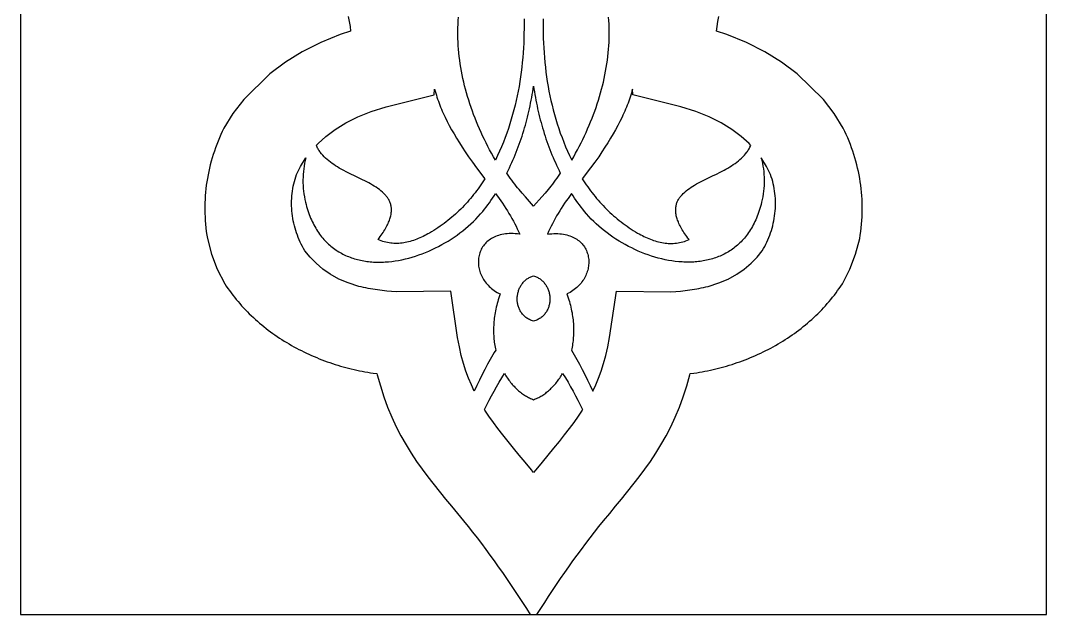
# Model space of a CAD drawing. Extents: x -93 to -15, y -116 to 130.
# Drawn here: x -93.4 to -14.7, y -115.7 to -70.2 of the extents above; entities that cross this region are included whole.
import ezdxf

# ---------------------------------------------------------------- set-up
doc = ezdxf.new("R2010")
doc.units = 0
doc.header["$MEASUREMENT"] = 0
doc.layers.add('LAYER_1', color=18, linetype='CONTINUOUS')

msp = doc.modelspace()

# ---------------------------------------------------------------- linework, layer by layer
at = {"layer": 'LAYER_1'}
for points in [[(-93.406, -115.733), (-14.697, -115.733), (-14.697, 130.253), (-93.406, 130.253)], [(-62.032, -86.466), (-62.153, -86.534), (-62.274, -86.601), (-62.396, -86.664), (-62.518, -86.725), (-62.64, -86.784), (-62.764, -86.839), (-62.887, -86.892), (-63.011, -86.941), (-63.135, -86.988), (-63.26, -87.031), (-63.385, -87.071), (-63.509, -87.107), (-63.635, -87.14), (-63.76, -87.17), (-63.885, -87.195), (-64.01, -87.217), (-64.136, -87.235), (-64.261, -87.249), (-64.386, -87.259), (-64.511, -87.264), (-64.635, -87.265), (-64.76, -87.262), (-64.884, -87.254), (-65.008, -87.242), (-65.131, -87.224), (-65.254, -87.202), (-65.377, -87.175), (-65.499, -87.143), (-65.62, -87.106), (-65.741, -87.064), (-65.861, -87.016), (-65.981, -86.963), (-65.894, -86.85), (-65.811, -86.739), (-65.733, -86.63), (-65.658, -86.523), (-65.588, -86.418), (-65.521, -86.315), (-65.459, -86.214), (-65.4, -86.114), (-65.345, -86.017), (-65.294, -85.921), (-65.247, -85.827), (-65.204, -85.735), (-65.164, -85.644), (-65.128, -85.555), (-65.095, -85.468), (-65.066, -85.382), (-65.04, -85.298), (-65.017, -85.215), (-64.998, -85.134), (-64.982, -85.054), (-64.969, -84.976), (-64.96, -84.9), (-64.953, -84.824), (-64.95, -84.751), (-64.949, -84.678), (-64.952, -84.607), (-64.957, -84.537), (-64.965, -84.469), (-64.976, -84.401), (-64.99, -84.335), (-65.006, -84.27), (-65.025, -84.207), (-65.047, -84.144), (-65.071, -84.083), (-65.098, -84.022), (-65.127, -83.963), (-65.158, -83.905), (-65.192, -83.848), (-65.227, -83.791), (-65.265, -83.736), (-65.306, -83.682), (-65.348, -83.628), (-65.392, -83.575), (-65.438, -83.524), (-65.537, -83.422), (-65.642, -83.324), (-65.755, -83.229), (-65.873, -83.136), (-65.998, -83.046), (-66.129, -82.957), (-66.264, -82.871), (-66.404, -82.786), (-66.549, -82.703), (-66.697, -82.621), (-66.948, -82.49), (-67.213, -82.358), (-67.779, -82.086), (-68.071, -81.944), (-68.366, -81.796), (-68.66, -81.641), (-68.806, -81.561), (-68.95, -81.478), (-69.092, -81.393), (-69.232, -81.306), (-69.369, -81.216), (-69.503, -81.123), (-69.633, -81.028), (-69.759, -80.929), (-69.881, -80.827), (-69.998, -80.722), (-70.11, -80.613), (-70.217, -80.5), (-70.317, -80.384), (-70.41, -80.264), (-70.455, -80.203), (-70.497, -80.14), (-70.538, -80.076), (-70.577, -80.011), (-70.614, -79.946), (-70.649, -79.879), (-70.681, -79.81), (-70.712, -79.741), (-70.584, -79.604), (-69.975, -79.067), (-69.258, -78.531), (-68.444, -78.023), (-67.518, -77.562), (-66.499, -77.138), (-65.348, -76.771), (-61.673, -75.857), (-61.637, -75.426), (-61.595, -75.582), (-61.551, -75.737), (-61.505, -75.892), (-61.456, -76.046), (-61.405, -76.2), (-61.351, -76.353), (-61.295, -76.507), (-61.236, -76.66), (-61.175, -76.814), (-61.112, -76.967), (-61.046, -77.121), (-60.977, -77.276), (-60.906, -77.431), (-60.832, -77.586), (-60.677, -77.899), (-60.511, -78.216), (-60.334, -78.538), (-60.147, -78.864), (-59.949, -79.197), (-59.739, -79.537), (-59.519, -79.885), (-59.286, -80.242), (-59.043, -80.608), (-58.893, -80.82), (-58.74, -81.031), (-58.428, -81.456), (-57.786, -82.312), (-57.887, -82.468), (-57.99, -82.623), (-58.094, -82.777), (-58.201, -82.929), (-58.309, -83.079), (-58.42, -83.228), (-58.532, -83.376), (-58.647, -83.522), (-58.763, -83.666), (-58.882, -83.808), (-59.003, -83.949), (-59.125, -84.088), (-59.25, -84.226), (-59.377, -84.361), (-59.506, -84.495), (-59.637, -84.627), (-59.77, -84.757), (-59.905, -84.886), (-60.043, -85.012), (-60.183, -85.136), (-60.324, -85.259), (-60.468, -85.379), (-60.615, -85.497), (-60.763, -85.614), (-60.914, -85.728), (-61.067, -85.84), (-61.222, -85.95), (-61.379, -86.057), (-61.539, -86.163), (-61.701, -86.266), (-61.866, -86.367)], [(-56.099, -81.873), (-56.001, -81.672), (-55.905, -81.47), (-55.812, -81.268), (-55.721, -81.066), (-55.632, -80.864), (-55.545, -80.662), (-55.461, -80.458), (-55.379, -80.255), (-55.299, -80.051), (-55.221, -79.847), (-55.146, -79.642), (-55.073, -79.437), (-55.001, -79.231), (-54.933, -79.025), (-54.866, -78.818), (-54.801, -78.611), (-54.739, -78.403), (-54.678, -78.194), (-54.62, -77.984), (-54.564, -77.774), (-54.51, -77.564), (-54.458, -77.352), (-54.408, -77.14), (-54.36, -76.927), (-54.314, -76.713), (-54.27, -76.498), (-54.228, -76.282), (-54.188, -76.066), (-54.15, -75.848), (-54.113, -75.63), (-54.079, -75.41), (-54.047, -75.19), (-54.015, -75.41), (-53.981, -75.63), (-53.944, -75.848), (-53.906, -76.066), (-53.866, -76.282), (-53.824, -76.498), (-53.78, -76.713), (-53.734, -76.927), (-53.686, -77.14), (-53.636, -77.352), (-53.584, -77.564), (-53.53, -77.774), (-53.474, -77.984), (-53.416, -78.194), (-53.355, -78.403), (-53.293, -78.611), (-53.228, -78.818), (-53.162, -79.025), (-53.093, -79.231), (-53.022, -79.437), (-52.948, -79.642), (-52.873, -79.847), (-52.795, -80.051), (-52.715, -80.255), (-52.633, -80.458), (-52.549, -80.662), (-52.462, -80.864), (-52.373, -81.066), (-52.282, -81.268), (-52.189, -81.47), (-52.093, -81.672), (-51.995, -81.873), (-51.994, -81.875), (-52.258, -82.251), (-52.378, -82.418), (-52.494, -82.574), (-52.605, -82.721), (-52.715, -82.861), (-52.824, -82.998), (-52.934, -83.132), (-53.164, -83.405), (-53.417, -83.697), (-54.047, -84.413), (-54.677, -83.697), (-54.93, -83.405), (-55.16, -83.132), (-55.27, -82.998), (-55.379, -82.861), (-55.489, -82.721), (-55.6, -82.574), (-55.716, -82.418), (-55.836, -82.251), (-56.1, -81.875)], [(-46.062, -86.466), (-45.941, -86.534), (-45.82, -86.601), (-45.698, -86.664), (-45.576, -86.725), (-45.454, -86.784), (-45.33, -86.839), (-45.207, -86.892), (-45.083, -86.941), (-44.959, -86.988), (-44.834, -87.031), (-44.71, -87.071), (-44.585, -87.107), (-44.459, -87.14), (-44.334, -87.17), (-44.209, -87.195), (-44.084, -87.217), (-43.959, -87.235), (-43.833, -87.249), (-43.708, -87.259), (-43.583, -87.264), (-43.459, -87.265), (-43.334, -87.262), (-43.21, -87.254), (-43.086, -87.242), (-42.963, -87.224), (-42.84, -87.202), (-42.717, -87.175), (-42.595, -87.143), (-42.474, -87.106), (-42.353, -87.064), (-42.233, -87.016), (-42.113, -86.963), (-42.2, -86.85), (-42.283, -86.739), (-42.361, -86.63), (-42.436, -86.523), (-42.506, -86.418), (-42.573, -86.315), (-42.635, -86.214), (-42.694, -86.114), (-42.749, -86.017), (-42.8, -85.921), (-42.847, -85.827), (-42.89, -85.735), (-42.93, -85.644), (-42.966, -85.555), (-42.999, -85.468), (-43.028, -85.382), (-43.054, -85.298), (-43.077, -85.215), (-43.096, -85.134), (-43.112, -85.054), (-43.125, -84.976), (-43.134, -84.9), (-43.141, -84.824), (-43.144, -84.751), (-43.145, -84.678), (-43.142, -84.607), (-43.137, -84.537), (-43.129, -84.469), (-43.118, -84.401), (-43.104, -84.335), (-43.088, -84.27), (-43.069, -84.207), (-43.047, -84.144), (-43.023, -84.083), (-42.996, -84.022), (-42.967, -83.963), (-42.936, -83.905), (-42.902, -83.848), (-42.867, -83.791), (-42.829, -83.736), (-42.788, -83.682), (-42.746, -83.628), (-42.702, -83.575), (-42.656, -83.524), (-42.557, -83.422), (-42.452, -83.324), (-42.339, -83.229), (-42.221, -83.136), (-42.096, -83.046), (-41.965, -82.957), (-41.83, -82.871), (-41.69, -82.786), (-41.545, -82.703), (-41.397, -82.621), (-41.146, -82.49), (-40.881, -82.358), (-40.315, -82.086), (-40.023, -81.944), (-39.728, -81.796), (-39.434, -81.641), (-39.288, -81.561), (-39.144, -81.478), (-39.002, -81.393), (-38.862, -81.306), (-38.725, -81.216), (-38.591, -81.123), (-38.461, -81.028), (-38.335, -80.929), (-38.213, -80.827), (-38.096, -80.722), (-37.984, -80.613), (-37.877, -80.5), (-37.777, -80.384), (-37.684, -80.264), (-37.639, -80.203), (-37.597, -80.14), (-37.556, -80.076), (-37.517, -80.011), (-37.48, -79.946), (-37.445, -79.879), (-37.413, -79.81), (-37.382, -79.741), (-37.51, -79.604), (-38.119, -79.067), (-38.836, -78.531), (-39.65, -78.023), (-40.576, -77.562), (-41.594, -77.138), (-42.746, -76.771), (-46.421, -75.857), (-46.457, -75.426), (-46.498, -75.582), (-46.543, -75.737), (-46.589, -75.892), (-46.638, -76.046), (-46.689, -76.2), (-46.743, -76.353), (-46.799, -76.507), (-46.858, -76.66), (-46.919, -76.814), (-46.982, -76.967), (-47.048, -77.121), (-47.117, -77.276), (-47.188, -77.431), (-47.262, -77.586), (-47.417, -77.899), (-47.583, -78.216), (-47.76, -78.538), (-47.947, -78.864), (-48.145, -79.197), (-48.355, -79.537), (-48.575, -79.885), (-48.808, -80.242), (-49.051, -80.608), (-49.201, -80.82), (-49.354, -81.031), (-49.666, -81.456), (-50.308, -82.312), (-50.207, -82.468), (-50.104, -82.623), (-50, -82.777), (-49.893, -82.929), (-49.785, -83.079), (-49.674, -83.228), (-49.562, -83.376), (-49.447, -83.522), (-49.331, -83.666), (-49.212, -83.808), (-49.091, -83.949), (-48.969, -84.088), (-48.844, -84.226), (-48.717, -84.361), (-48.588, -84.495), (-48.457, -84.627), (-48.324, -84.757), (-48.189, -84.886), (-48.051, -85.012), (-47.911, -85.136), (-47.77, -85.259), (-47.626, -85.379), (-47.479, -85.497), (-47.331, -85.614), (-47.18, -85.728), (-47.027, -85.84), (-46.872, -85.95), (-46.715, -86.057), (-46.555, -86.163), (-46.393, -86.266), (-46.228, -86.367)], [(-71.514, -80.692), (-71.565, -80.902), (-71.609, -81.112), (-71.647, -81.324), (-71.678, -81.537), (-71.703, -81.75), (-71.721, -81.964), (-71.732, -82.179), (-71.737, -82.394), (-71.735, -82.609), (-71.726, -82.825), (-71.711, -83.04), (-71.69, -83.255), (-71.662, -83.47), (-71.627, -83.684), (-71.586, -83.897), (-71.538, -84.11), (-71.498, -84.272), (-71.455, -84.431), (-71.409, -84.586), (-71.361, -84.739), (-71.311, -84.888), (-71.259, -85.034), (-71.204, -85.177), (-71.147, -85.316), (-71.088, -85.453), (-71.027, -85.586), (-70.964, -85.717), (-70.898, -85.844), (-70.831, -85.968), (-70.761, -86.089), (-70.69, -86.207), (-70.617, -86.322), (-70.541, -86.434), (-70.464, -86.543), (-70.385, -86.649), (-70.304, -86.753), (-70.221, -86.853), (-70.137, -86.95), (-70.051, -87.045), (-69.963, -87.137), (-69.873, -87.226), (-69.782, -87.312), (-69.689, -87.395), (-69.595, -87.475), (-69.499, -87.553), (-69.402, -87.628), (-69.303, -87.701), (-69.203, -87.77), (-69.101, -87.837), (-68.998, -87.901), (-68.894, -87.963), (-68.788, -88.022), (-68.681, -88.078), (-68.573, -88.132), (-68.464, -88.183), (-68.354, -88.232), (-68.242, -88.278), (-68.129, -88.322), (-68.016, -88.363), (-67.901, -88.402), (-67.785, -88.438), (-67.668, -88.472), (-67.551, -88.503), (-67.432, -88.532), (-67.313, -88.559), (-67.192, -88.583), (-67.071, -88.605), (-66.949, -88.625), (-66.827, -88.642), (-66.703, -88.657), (-66.579, -88.67), (-66.455, -88.681), (-66.33, -88.689), (-66.204, -88.695), (-66.078, -88.699), (-65.951, -88.701), (-65.823, -88.701), (-65.696, -88.698), (-65.568, -88.694), (-65.439, -88.687), (-65.31, -88.678), (-65.181, -88.667), (-64.922, -88.64), (-64.662, -88.604), (-64.402, -88.561), (-64.141, -88.51), (-63.88, -88.452), (-63.619, -88.386), (-63.359, -88.313), (-63.1, -88.233), (-62.841, -88.146), (-62.584, -88.053), (-62.329, -87.952), (-62.075, -87.846), (-61.823, -87.733), (-61.574, -87.614), (-61.327, -87.489), (-61.083, -87.358), (-60.842, -87.222), (-60.605, -87.08), (-60.371, -86.933), (-60.141, -86.781), (-59.915, -86.623), (-59.694, -86.461), (-59.477, -86.294), (-59.266, -86.122), (-59.059, -85.946), (-58.859, -85.766), (-58.663, -85.582), (-58.474, -85.393), (-58.292, -85.201), (-58.115, -85.005), (-57.946, -84.806), (-57.815, -84.645), (-57.687, -84.48), (-57.56, -84.312), (-57.436, -84.14), (-57.314, -83.966), (-57.194, -83.789), (-57.077, -83.609), (-56.961, -83.427), (-56.692, -83.806), (-56.56, -83.996), (-56.43, -84.187), (-56.303, -84.38), (-56.177, -84.573), (-56.055, -84.766), (-55.935, -84.961), (-55.819, -85.157), (-55.706, -85.354), (-55.596, -85.552), (-55.49, -85.751), (-55.389, -85.951), (-55.292, -86.152), (-55.199, -86.355), (-55.111, -86.558), (-55.282, -86.537), (-55.447, -86.522), (-55.608, -86.514), (-55.764, -86.511), (-55.915, -86.514), (-56.061, -86.522), (-56.203, -86.536), (-56.34, -86.555), (-56.473, -86.58), (-56.601, -86.609), (-56.724, -86.643), (-56.842, -86.682), (-56.955, -86.725), (-57.064, -86.773), (-57.169, -86.825), (-57.268, -86.88), (-57.363, -86.94), (-57.453, -87.003), (-57.539, -87.07), (-57.62, -87.14), (-57.696, -87.214), (-57.767, -87.29), (-57.834, -87.369), (-57.897, -87.451), (-57.954, -87.536), (-58.007, -87.623), (-58.055, -87.712), (-58.099, -87.804), (-58.138, -87.897), (-58.172, -87.992), (-58.202, -88.089), (-58.227, -88.187), (-58.248, -88.286), (-58.264, -88.387), (-58.275, -88.488), (-58.281, -88.591), (-58.283, -88.694), (-58.281, -88.797), (-58.274, -88.901), (-58.262, -89.005), (-58.245, -89.109), (-58.224, -89.213), (-58.199, -89.317), (-58.169, -89.42), (-58.134, -89.523), (-58.094, -89.625), (-58.051, -89.725), (-58.002, -89.825), (-57.949, -89.924), (-57.891, -90.021), (-57.829, -90.116), (-57.762, -90.21), (-57.691, -90.302), (-57.615, -90.392), (-57.535, -90.479), (-57.45, -90.565), (-57.36, -90.647), (-57.266, -90.727), (-57.167, -90.805), (-57.064, -90.879), (-56.956, -90.95), (-56.844, -91.018), (-56.727, -91.082), (-56.606, -91.142), (-56.658, -91.289), (-56.707, -91.434), (-56.754, -91.58), (-56.797, -91.724), (-56.837, -91.869), (-56.875, -92.012), (-56.909, -92.155), (-56.941, -92.298), (-56.97, -92.439), (-56.996, -92.58), (-57.02, -92.721), (-57.041, -92.861), (-57.059, -92.999), (-57.075, -93.138), (-57.088, -93.275), (-57.099, -93.411), (-57.107, -93.547), (-57.112, -93.682), (-57.116, -93.816), (-57.117, -93.949), (-57.115, -94.081), (-57.111, -94.211), (-57.105, -94.341), (-57.097, -94.47), (-57.086, -94.598), (-57.074, -94.725), (-57.059, -94.851), (-57.042, -94.975), (-57.023, -95.099), (-57.002, -95.221), (-56.979, -95.342), (-56.954, -95.462), (-57.06, -95.632), (-57.166, -95.805), (-57.27, -95.983), (-57.374, -96.165), (-57.478, -96.35), (-57.581, -96.539), (-57.785, -96.928), (-57.989, -97.329), (-58.191, -97.743), (-58.394, -98.169), (-58.597, -98.605), (-58.812, -98.125), (-59.037, -97.599), (-59.242, -97.052), (-59.421, -96.478), (-59.59, -95.867), (-59.738, -95.197), (-59.871, -94.483), (-60.404, -90.916), (-64.585, -90.982), (-64.952, -90.956), (-65.313, -90.923), (-65.672, -90.883), (-65.85, -90.861), (-66.028, -90.836), (-66.206, -90.809), (-66.384, -90.78), (-66.561, -90.749), (-66.738, -90.716), (-66.916, -90.68), (-67.094, -90.643), (-67.272, -90.602), (-67.451, -90.559), (-68.265, -90.294), (-68.977, -89.994), (-69.642, -89.627), (-70.205, -89.231), (-70.737, -88.789), (-71.193, -88.319), (-71.587, -87.82), (-71.684, -87.661), (-71.777, -87.498), (-71.865, -87.332), (-71.948, -87.163), (-72.027, -86.991), (-72.1, -86.816), (-72.169, -86.639), (-72.233, -86.459), (-72.292, -86.278), (-72.346, -86.094), (-72.396, -85.909), (-72.44, -85.722), (-72.479, -85.534), (-72.513, -85.345), (-72.542, -85.155), (-72.565, -84.964), (-72.584, -84.773), (-72.598, -84.581), (-72.606, -84.389), (-72.609, -84.198), (-72.606, -84.006), (-72.599, -83.815), (-72.586, -83.624), (-72.567, -83.434), (-72.543, -83.245), (-72.514, -83.057), (-72.479, -82.871), (-72.439, -82.686), (-72.393, -82.503), (-72.341, -82.322), (-72.284, -82.143), (-72.222, -81.966), (-71.925, -81.364), (-71.567, -80.762)], [(-36.58, -80.692), (-36.529, -80.902), (-36.485, -81.112), (-36.447, -81.324), (-36.416, -81.537), (-36.391, -81.75), (-36.373, -81.964), (-36.362, -82.179), (-36.357, -82.394), (-36.359, -82.609), (-36.368, -82.825), (-36.383, -83.04), (-36.404, -83.255), (-36.432, -83.47), (-36.467, -83.684), (-36.508, -83.897), (-36.556, -84.11), (-36.596, -84.272), (-36.639, -84.431), (-36.685, -84.586), (-36.733, -84.739), (-36.783, -84.888), (-36.835, -85.034), (-36.89, -85.177), (-36.947, -85.316), (-37.006, -85.453), (-37.067, -85.586), (-37.13, -85.717), (-37.196, -85.844), (-37.263, -85.968), (-37.333, -86.089), (-37.404, -86.207), (-37.477, -86.322), (-37.553, -86.434), (-37.63, -86.543), (-37.709, -86.649), (-37.79, -86.753), (-37.873, -86.853), (-37.957, -86.95), (-38.043, -87.045), (-38.131, -87.137), (-38.221, -87.226), (-38.312, -87.312), (-38.405, -87.395), (-38.499, -87.475), (-38.595, -87.553), (-38.692, -87.628), (-38.791, -87.701), (-38.891, -87.77), (-38.993, -87.837), (-39.096, -87.901), (-39.2, -87.963), (-39.306, -88.022), (-39.413, -88.078), (-39.521, -88.132), (-39.63, -88.183), (-39.74, -88.232), (-39.852, -88.278), (-39.965, -88.322), (-40.078, -88.363), (-40.193, -88.402), (-40.309, -88.438), (-40.426, -88.472), (-40.543, -88.503), (-40.662, -88.532), (-40.781, -88.559), (-40.902, -88.583), (-41.023, -88.605), (-41.145, -88.625), (-41.267, -88.642), (-41.391, -88.657), (-41.515, -88.67), (-41.639, -88.681), (-41.764, -88.689), (-41.89, -88.695), (-42.016, -88.699), (-42.143, -88.701), (-42.271, -88.701), (-42.398, -88.698), (-42.526, -88.694), (-42.655, -88.687), (-42.784, -88.678), (-42.913, -88.667), (-43.172, -88.64), (-43.432, -88.604), (-43.692, -88.561), (-43.953, -88.51), (-44.214, -88.452), (-44.475, -88.386), (-44.735, -88.313), (-44.994, -88.233), (-45.253, -88.146), (-45.51, -88.053), (-45.765, -87.952), (-46.019, -87.846), (-46.271, -87.733), (-46.52, -87.614), (-46.767, -87.489), (-47.011, -87.358), (-47.252, -87.222), (-47.489, -87.08), (-47.723, -86.933), (-47.953, -86.781), (-48.179, -86.623), (-48.4, -86.461), (-48.617, -86.294), (-48.828, -86.122), (-49.035, -85.946), (-49.235, -85.766), (-49.431, -85.582), (-49.62, -85.393), (-49.802, -85.201), (-49.979, -85.005), (-50.148, -84.806), (-50.279, -84.645), (-50.407, -84.48), (-50.534, -84.312), (-50.658, -84.14), (-50.78, -83.966), (-50.9, -83.789), (-51.017, -83.609), (-51.133, -83.427), (-51.402, -83.806), (-51.534, -83.996), (-51.664, -84.187), (-51.791, -84.38), (-51.917, -84.573), (-52.039, -84.766), (-52.159, -84.961), (-52.275, -85.157), (-52.388, -85.354), (-52.498, -85.552), (-52.604, -85.751), (-52.705, -85.951), (-52.802, -86.152), (-52.895, -86.355), (-52.983, -86.558), (-52.812, -86.537), (-52.647, -86.522), (-52.486, -86.514), (-52.33, -86.511), (-52.179, -86.514), (-52.033, -86.522), (-51.891, -86.536), (-51.754, -86.555), (-51.621, -86.58), (-51.493, -86.609), (-51.37, -86.643), (-51.252, -86.682), (-51.139, -86.725), (-51.03, -86.773), (-50.925, -86.825), (-50.826, -86.88), (-50.731, -86.94), (-50.641, -87.003), (-50.555, -87.07), (-50.474, -87.14), (-50.398, -87.214), (-50.327, -87.29), (-50.26, -87.369), (-50.197, -87.451), (-50.14, -87.536), (-50.087, -87.623), (-50.039, -87.712), (-49.995, -87.804), (-49.956, -87.897), (-49.922, -87.992), (-49.892, -88.089), (-49.867, -88.187), (-49.846, -88.286), (-49.83, -88.387), (-49.819, -88.488), (-49.813, -88.591), (-49.811, -88.694), (-49.813, -88.797), (-49.82, -88.901), (-49.832, -89.005), (-49.849, -89.109), (-49.87, -89.213), (-49.895, -89.317), (-49.925, -89.42), (-49.96, -89.523), (-50, -89.625), (-50.043, -89.725), (-50.092, -89.825), (-50.145, -89.924), (-50.203, -90.021), (-50.265, -90.116), (-50.332, -90.21), (-50.403, -90.302), (-50.479, -90.392), (-50.559, -90.479), (-50.644, -90.565), (-50.734, -90.647), (-50.828, -90.727), (-50.927, -90.805), (-51.03, -90.879), (-51.138, -90.95), (-51.25, -91.018), (-51.367, -91.082), (-51.488, -91.142), (-51.436, -91.289), (-51.387, -91.434), (-51.34, -91.58), (-51.297, -91.724), (-51.257, -91.869), (-51.219, -92.012), (-51.185, -92.155), (-51.153, -92.298), (-51.124, -92.439), (-51.098, -92.58), (-51.074, -92.721), (-51.053, -92.861), (-51.035, -92.999), (-51.019, -93.138), (-51.006, -93.275), (-50.995, -93.411), (-50.987, -93.547), (-50.982, -93.682), (-50.978, -93.816), (-50.977, -93.949), (-50.979, -94.081), (-50.983, -94.211), (-50.989, -94.341), (-50.997, -94.47), (-51.008, -94.598), (-51.02, -94.725), (-51.035, -94.851), (-51.052, -94.975), (-51.071, -95.099), (-51.092, -95.221), (-51.115, -95.342), (-51.14, -95.462), (-51.034, -95.632), (-50.928, -95.805), (-50.824, -95.983), (-50.72, -96.165), (-50.616, -96.35), (-50.513, -96.539), (-50.309, -96.928), (-50.105, -97.329), (-49.903, -97.743), (-49.7, -98.169), (-49.497, -98.605), (-49.282, -98.125), (-49.057, -97.599), (-48.852, -97.052), (-48.673, -96.478), (-48.504, -95.867), (-48.356, -95.197), (-48.222, -94.483), (-47.69, -90.916), (-43.509, -90.982), (-43.142, -90.956), (-42.781, -90.923), (-42.422, -90.883), (-42.244, -90.861), (-42.066, -90.836), (-41.888, -90.809), (-41.71, -90.78), (-41.533, -90.749), (-41.356, -90.716), (-41.178, -90.68), (-41, -90.643), (-40.822, -90.602), (-40.642, -90.559), (-39.829, -90.294), (-39.117, -89.994), (-38.452, -89.627), (-37.889, -89.231), (-37.357, -88.789), (-36.901, -88.319), (-36.507, -87.82), (-36.41, -87.661), (-36.317, -87.498), (-36.229, -87.332), (-36.146, -87.163), (-36.067, -86.991), (-35.994, -86.816), (-35.925, -86.639), (-35.861, -86.459), (-35.802, -86.278), (-35.748, -86.094), (-35.698, -85.909), (-35.654, -85.722), (-35.615, -85.534), (-35.581, -85.345), (-35.552, -85.155), (-35.529, -84.964), (-35.51, -84.773), (-35.496, -84.581), (-35.488, -84.389), (-35.485, -84.198), (-35.488, -84.006), (-35.495, -83.815), (-35.508, -83.624), (-35.527, -83.434), (-35.551, -83.245), (-35.58, -83.057), (-35.615, -82.871), (-35.655, -82.686), (-35.701, -82.503), (-35.753, -82.322), (-35.81, -82.143), (-35.872, -81.966), (-36.169, -81.364), (-36.528, -80.762)], [(-54.047, -93.241), (-54.131, -93.212), (-54.212, -93.181), (-54.291, -93.147), (-54.366, -93.111), (-54.437, -93.072), (-54.506, -93.031), (-54.572, -92.987), (-54.635, -92.942), (-54.695, -92.894), (-54.751, -92.844), (-54.805, -92.792), (-54.856, -92.738), (-54.904, -92.683), (-54.95, -92.626), (-54.992, -92.567), (-55.032, -92.507), (-55.068, -92.446), (-55.102, -92.383), (-55.134, -92.319), (-55.162, -92.254), (-55.188, -92.188), (-55.211, -92.122), (-55.231, -92.054), (-55.249, -91.986), (-55.264, -91.917), (-55.277, -91.847), (-55.287, -91.778), (-55.294, -91.707), (-55.299, -91.637), (-55.301, -91.567), (-55.301, -91.496), (-55.298, -91.426), (-55.293, -91.355), (-55.286, -91.285), (-55.276, -91.215), (-55.264, -91.146), (-55.249, -91.077), (-55.232, -91.009), (-55.213, -90.941), (-55.191, -90.875), (-55.168, -90.809), (-55.142, -90.744), (-55.113, -90.68), (-55.083, -90.618), (-55.05, -90.556), (-55.015, -90.496), (-54.978, -90.438), (-54.939, -90.381), (-54.898, -90.326), (-54.855, -90.272), (-54.81, -90.221), (-54.763, -90.171), (-54.714, -90.123), (-54.662, -90.078), (-54.609, -90.034), (-54.554, -89.993), (-54.497, -89.954), (-54.438, -89.918), (-54.378, -89.885), (-54.315, -89.854), (-54.251, -89.826), (-54.185, -89.8), (-54.117, -89.778), (-54.047, -89.759), (-53.977, -89.778), (-53.909, -89.8), (-53.843, -89.826), (-53.779, -89.854), (-53.716, -89.885), (-53.656, -89.918), (-53.597, -89.954), (-53.54, -89.993), (-53.485, -90.034), (-53.432, -90.078), (-53.38, -90.123), (-53.331, -90.171), (-53.284, -90.221), (-53.239, -90.272), (-53.196, -90.326), (-53.155, -90.381), (-53.116, -90.438), (-53.079, -90.496), (-53.044, -90.556), (-53.011, -90.618), (-52.981, -90.68), (-52.952, -90.744), (-52.926, -90.809), (-52.903, -90.875), (-52.881, -90.941), (-52.862, -91.009), (-52.845, -91.077), (-52.83, -91.146), (-52.818, -91.215), (-52.808, -91.285), (-52.801, -91.355), (-52.796, -91.426), (-52.793, -91.496), (-52.793, -91.567), (-52.795, -91.637), (-52.8, -91.707), (-52.807, -91.778), (-52.817, -91.847), (-52.83, -91.917), (-52.845, -91.986), (-52.863, -92.054), (-52.883, -92.122), (-52.906, -92.188), (-52.932, -92.254), (-52.96, -92.319), (-52.992, -92.383), (-53.026, -92.446), (-53.062, -92.507), (-53.102, -92.567), (-53.144, -92.626), (-53.19, -92.683), (-53.238, -92.738), (-53.289, -92.792), (-53.343, -92.844), (-53.399, -92.894), (-53.459, -92.942), (-53.522, -92.987), (-53.588, -93.031), (-53.657, -93.072), (-53.728, -93.111), (-53.803, -93.147), (-53.882, -93.181), (-53.963, -93.212)], [(-54.047, -104.836), (-54.211, -104.638), (-54.697, -104.055), (-55.147, -103.499), (-55.577, -102.972), (-56.007, -102.455), (-56.401, -101.955), (-56.79, -101.476), (-57.128, -100.995), (-57.466, -100.525), (-57.783, -100.054), (-57.804, -99.999), (-57.629, -99.646), (-57.451, -99.296), (-57.268, -98.947), (-57.081, -98.6), (-56.889, -98.255), (-56.692, -97.912), (-56.488, -97.571), (-56.279, -97.231), (-56.225, -97.324), (-56.169, -97.415), (-56.113, -97.504), (-56.054, -97.592), (-55.995, -97.677), (-55.934, -97.761), (-55.873, -97.844), (-55.81, -97.924), (-55.746, -98.003), (-55.68, -98.08), (-55.614, -98.155), (-55.547, -98.228), (-55.479, -98.299), (-55.409, -98.368), (-55.339, -98.435), (-55.268, -98.5), (-55.197, -98.563), (-55.124, -98.625), (-55.051, -98.684), (-54.977, -98.741), (-54.902, -98.796), (-54.827, -98.849), (-54.751, -98.899), (-54.674, -98.948), (-54.597, -98.994), (-54.52, -99.038), (-54.442, -99.08), (-54.363, -99.12), (-54.285, -99.157), (-54.206, -99.192), (-54.127, -99.225), (-54.047, -99.255), (-53.967, -99.225), (-53.888, -99.192), (-53.809, -99.157), (-53.731, -99.12), (-53.652, -99.08), (-53.574, -99.038), (-53.497, -98.994), (-53.42, -98.948), (-53.343, -98.899), (-53.267, -98.849), (-53.192, -98.796), (-53.117, -98.741), (-53.043, -98.684), (-52.97, -98.625), (-52.897, -98.563), (-52.826, -98.5), (-52.755, -98.435), (-52.685, -98.368), (-52.615, -98.299), (-52.547, -98.228), (-52.48, -98.155), (-52.414, -98.08), (-52.348, -98.003), (-52.284, -97.924), (-52.221, -97.844), (-52.16, -97.761), (-52.099, -97.677), (-52.04, -97.592), (-51.981, -97.504), (-51.925, -97.415), (-51.869, -97.324), (-51.815, -97.231), (-51.606, -97.571), (-51.402, -97.912), (-51.205, -98.255), (-51.013, -98.6), (-50.826, -98.947), (-50.643, -99.296), (-50.465, -99.646), (-50.29, -99.999), (-50.311, -100.054), (-50.628, -100.525), (-50.966, -100.995), (-51.304, -101.476), (-51.693, -101.955), (-52.087, -102.455), (-52.517, -102.972), (-52.947, -103.499), (-53.397, -104.055), (-53.883, -104.638)]]:
    msp.add_lwpolyline(points, close=True, dxfattribs=at)
for points in [[(-68.265, -69.853), (-68.183, -70.239), (-68.127, -70.616), (-68.091, -70.973), (-68.874, -71.228), (-70.379, -71.848), (-71.792, -72.556), (-73.076, -73.355), (-74.279, -74.239), (-76.28, -76.216), (-77.115, -77.288), (-77.805, -78.418), (-77.924, -78.667), (-78.039, -78.918), (-78.148, -79.17), (-78.252, -79.423), (-78.352, -79.677), (-78.446, -79.931), (-78.536, -80.187), (-78.621, -80.444), (-78.7, -80.702), (-78.775, -80.961), (-78.844, -81.222), (-78.909, -81.483), (-78.968, -81.745), (-79.022, -82.008), (-79.071, -82.272), (-79.114, -82.536), (-79.152, -82.802), (-79.185, -83.069), (-79.213, -83.337), (-79.235, -83.606), (-79.252, -83.875), (-79.263, -84.146), (-79.269, -84.417), (-79.269, -84.689), (-79.264, -84.962), (-79.253, -85.236), (-79.237, -85.511), (-79.215, -85.787), (-79.187, -86.063), (-79.154, -86.341), (-79.115, -86.619), (-79.07, -86.898), (-78.742, -88.094), (-78.307, -89.242), (-77.739, -90.361), (-77.621, -90.539), (-77.501, -90.715), (-77.377, -90.888), (-77.251, -91.06), (-77.122, -91.229), (-76.991, -91.396), (-76.857, -91.561), (-76.721, -91.724), (-76.582, -91.885), (-76.441, -92.044), (-76.297, -92.201), (-76.151, -92.355), (-76.003, -92.507), (-75.852, -92.657), (-75.699, -92.805), (-75.544, -92.951), (-75.387, -93.095), (-75.228, -93.236), (-75.066, -93.375), (-74.903, -93.512), (-74.738, -93.647), (-74.57, -93.779), (-74.401, -93.909), (-74.23, -94.037), (-74.057, -94.163), (-73.883, -94.286), (-73.706, -94.407), (-73.528, -94.526), (-73.349, -94.642), (-73.168, -94.757), (-72.985, -94.868), (-72.8, -94.978), (-72.615, -95.085), (-72.427, -95.19), (-72.239, -95.293), (-72.049, -95.393), (-71.858, -95.491), (-71.665, -95.586), (-71.471, -95.679), (-71.276, -95.77), (-71.08, -95.858), (-70.883, -95.944), (-70.685, -96.028), (-70.485, -96.109), (-70.285, -96.188), (-70.084, -96.264), (-69.882, -96.338), (-69.679, -96.409), (-69.475, -96.478), (-69.271, -96.545), (-69.066, -96.609), (-68.86, -96.67), (-68.653, -96.729), (-68.446, -96.786), (-68.238, -96.84), (-68.03, -96.891), (-67.822, -96.94), (-67.612, -96.987), (-67.403, -97.031), (-67.193, -97.072), (-66.983, -97.111), (-66.773, -97.147), (-66.562, -97.181), (-66.351, -97.212), (-66.059, -97.231), (-66.034, -97.334), (-65.798, -98.2), (-65.527, -99.038), (-65.246, -99.829), (-64.918, -100.59), (-64.575, -101.324), (-64.217, -102.03), (-63.823, -102.708), (-63.424, -103.349), (-63.019, -103.989), (-62.589, -104.591), (-62.159, -105.174), (-60.798, -106.887), (-60.337, -107.423), (-59.887, -107.988), (-59.411, -108.552), (-59.064, -108.984), (-58.722, -109.419), (-58.384, -109.855), (-58.05, -110.294), (-57.721, -110.736), (-57.395, -111.18), (-57.072, -111.626), (-56.754, -112.074), (-56.438, -112.524), (-56.125, -112.977), (-55.816, -113.431), (-55.509, -113.888), (-55.204, -114.346), (-54.902, -114.807), (-54.601, -115.269), (-54.303, -115.733), (-54.047, -115.733), (-53.791, -115.733), (-53.493, -115.269), (-53.192, -114.807), (-52.89, -114.346), (-52.585, -113.888), (-52.278, -113.431), (-51.969, -112.977), (-51.656, -112.524), (-51.34, -112.074), (-51.022, -111.626), (-50.699, -111.18), (-50.373, -110.736), (-50.044, -110.294), (-49.71, -109.855), (-49.372, -109.419), (-49.03, -108.984), (-48.683, -108.552), (-48.207, -107.988), (-47.757, -107.423), (-47.296, -106.887), (-45.935, -105.174), (-45.505, -104.591), (-45.075, -103.989), (-44.67, -103.349), (-44.271, -102.708), (-43.877, -102.03), (-43.519, -101.324), (-43.176, -100.59), (-42.848, -99.829), (-42.567, -99.038), (-42.296, -98.2), (-42.06, -97.334), (-42.035, -97.231), (-41.743, -97.212), (-41.532, -97.181), (-41.321, -97.147), (-41.111, -97.111), (-40.901, -97.072), (-40.691, -97.031), (-40.482, -96.987), (-40.272, -96.94), (-40.064, -96.891), (-39.856, -96.84), (-39.648, -96.786), (-39.441, -96.729), (-39.234, -96.67), (-39.028, -96.609), (-38.823, -96.545), (-38.619, -96.478), (-38.415, -96.409), (-38.212, -96.338), (-38.01, -96.264), (-37.809, -96.188), (-37.609, -96.109), (-37.409, -96.028), (-37.211, -95.944), (-37.014, -95.858), (-36.818, -95.77), (-36.623, -95.679), (-36.429, -95.586), (-36.236, -95.491), (-36.045, -95.393), (-35.855, -95.293), (-35.667, -95.19), (-35.479, -95.085), (-35.294, -94.978), (-35.109, -94.868), (-34.926, -94.757), (-34.745, -94.642), (-34.566, -94.526), (-34.388, -94.407), (-34.211, -94.286), (-34.037, -94.163), (-33.864, -94.037), (-33.693, -93.909), (-33.524, -93.779), (-33.356, -93.647), (-33.191, -93.512), (-33.028, -93.375), (-32.866, -93.236), (-32.707, -93.095), (-32.55, -92.951), (-32.395, -92.805), (-32.242, -92.657), (-32.091, -92.507), (-31.943, -92.355), (-31.797, -92.201), (-31.653, -92.044), (-31.512, -91.885), (-31.373, -91.724), (-31.237, -91.561), (-31.103, -91.396), (-30.972, -91.229), (-30.843, -91.06), (-30.717, -90.888), (-30.593, -90.715), (-30.473, -90.539), (-30.355, -90.361), (-29.787, -89.242), (-29.352, -88.094), (-29.024, -86.898), (-28.979, -86.619), (-28.94, -86.341), (-28.907, -86.063), (-28.879, -85.787), (-28.857, -85.511), (-28.841, -85.236), (-28.83, -84.962), (-28.825, -84.689), (-28.825, -84.417), (-28.831, -84.146), (-28.842, -83.875), (-28.859, -83.606), (-28.881, -83.337), (-28.909, -83.069), (-28.942, -82.802), (-28.98, -82.536), (-29.023, -82.272), (-29.072, -82.008), (-29.126, -81.745), (-29.185, -81.483), (-29.25, -81.222), (-29.319, -80.961), (-29.394, -80.702), (-29.473, -80.444), (-29.558, -80.187), (-29.648, -79.931), (-29.742, -79.677), (-29.842, -79.423), (-29.946, -79.17), (-30.055, -78.918), (-30.17, -78.667), (-30.288, -78.418), (-30.979, -77.288), (-31.814, -76.216), (-33.815, -74.239), (-35.018, -73.355), (-36.302, -72.556), (-37.715, -71.848), (-39.22, -71.228), (-40.003, -70.973), (-39.967, -70.616), (-39.911, -70.239), (-39.829, -69.853)], [(-54.779, -70.041), (-54.776, -70.412), (-54.776, -70.784), (-54.782, -71.155), (-54.791, -71.526), (-54.806, -71.897), (-54.825, -72.268), (-54.849, -72.638), (-54.878, -73.008), (-54.912, -73.378), (-54.951, -73.746), (-54.996, -74.115), (-55.046, -74.482), (-55.101, -74.848), (-55.162, -75.214), (-55.229, -75.578), (-55.301, -75.942), (-55.379, -76.304), (-55.464, -76.665), (-55.554, -77.025), (-55.65, -77.383), (-55.753, -77.739), (-55.862, -78.094), (-55.978, -78.448), (-56.1, -78.8), (-56.229, -79.149), (-56.364, -79.497), (-56.507, -79.843), (-56.656, -80.187), (-56.813, -80.529), (-56.976, -80.868), (-57.126, -80.608), (-57.273, -80.346), (-57.416, -80.083), (-57.555, -79.818), (-57.691, -79.552), (-57.823, -79.284), (-57.952, -79.016), (-58.076, -78.746), (-58.197, -78.475), (-58.314, -78.202), (-58.427, -77.929), (-58.536, -77.655), (-58.642, -77.38), (-58.743, -77.105), (-58.84, -76.828), (-58.933, -76.551), (-59.022, -76.274), (-59.106, -75.996), (-59.186, -75.717), (-59.262, -75.439), (-59.334, -75.16), (-59.401, -74.88), (-59.464, -74.601), (-59.522, -74.321), (-59.576, -74.042), (-59.625, -73.762), (-59.669, -73.483), (-59.709, -73.204), (-59.744, -72.925), (-59.774, -72.647), (-59.799, -72.369), (-59.819, -72.091), (-59.835, -71.814), (-59.845, -71.538), (-59.85, -71.262), (-59.851, -70.987), (-59.846, -70.713), (-59.836, -70.439), (-59.821, -70.167), (-59.8, -69.896)], [(-53.315, -70.041), (-53.318, -70.412), (-53.318, -70.784), (-53.312, -71.155), (-53.303, -71.526), (-53.288, -71.897), (-53.269, -72.268), (-53.245, -72.638), (-53.216, -73.008), (-53.182, -73.378), (-53.143, -73.746), (-53.098, -74.115), (-53.048, -74.482), (-52.993, -74.848), (-52.932, -75.214), (-52.865, -75.578), (-52.793, -75.942), (-52.715, -76.304), (-52.63, -76.665), (-52.54, -77.025), (-52.444, -77.383), (-52.341, -77.739), (-52.232, -78.094), (-52.116, -78.448), (-51.994, -78.8), (-51.865, -79.149), (-51.73, -79.497), (-51.587, -79.843), (-51.438, -80.187), (-51.281, -80.529), (-51.118, -80.868), (-50.968, -80.608), (-50.821, -80.346), (-50.678, -80.083), (-50.539, -79.818), (-50.403, -79.552), (-50.271, -79.284), (-50.142, -79.016), (-50.018, -78.746), (-49.897, -78.475), (-49.78, -78.202), (-49.667, -77.929), (-49.558, -77.655), (-49.452, -77.38), (-49.351, -77.105), (-49.254, -76.828), (-49.161, -76.551), (-49.072, -76.274), (-48.988, -75.996), (-48.908, -75.717), (-48.832, -75.439), (-48.76, -75.16), (-48.693, -74.88), (-48.63, -74.601), (-48.572, -74.321), (-48.518, -74.042), (-48.469, -73.762), (-48.425, -73.483), (-48.385, -73.204), (-48.35, -72.925), (-48.32, -72.647), (-48.295, -72.369), (-48.275, -72.091), (-48.259, -71.814), (-48.249, -71.538), (-48.244, -71.262), (-48.243, -70.987), (-48.248, -70.713), (-48.258, -70.439), (-48.273, -70.167), (-48.294, -69.896)]]:
    msp.add_lwpolyline(points, dxfattribs=at)

doc.saveas('drawing.dxf')
